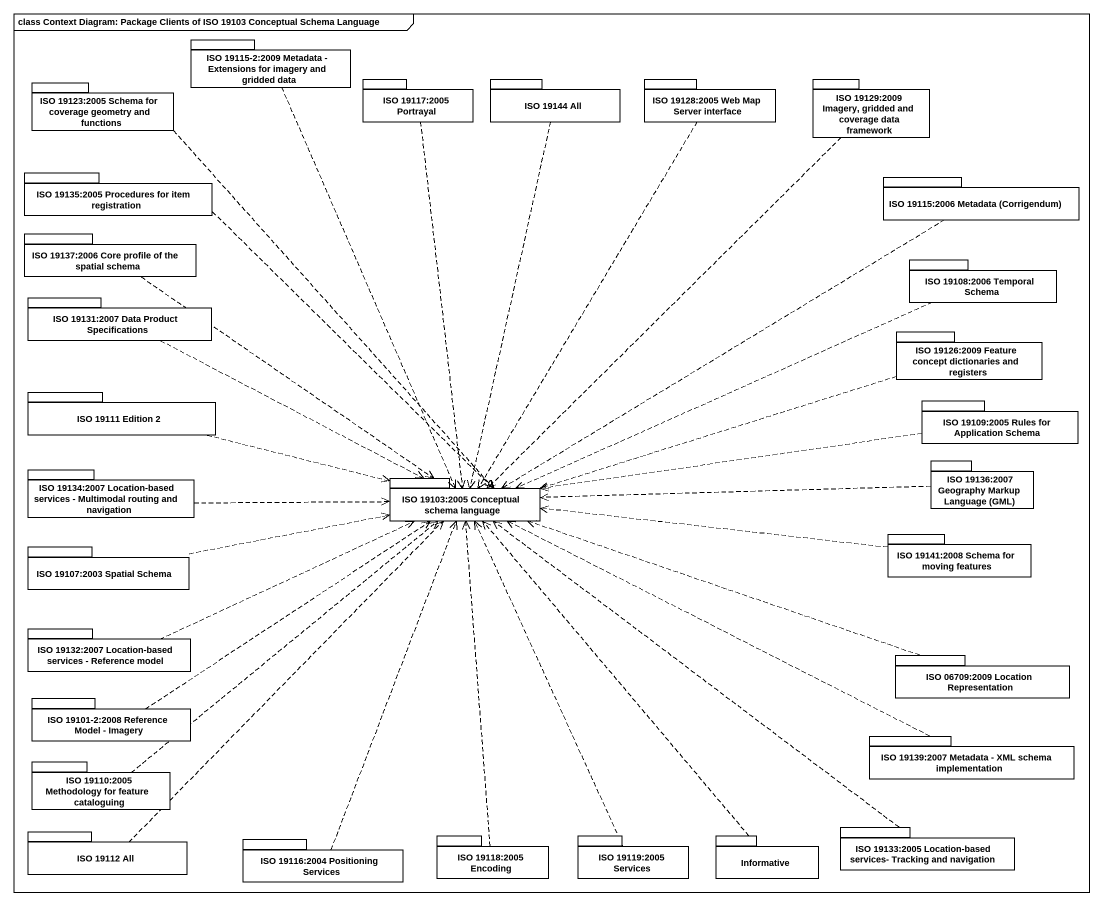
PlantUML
@startuml
mainframe class Context Diagram: Package Clients of ISO 19103 Conceptual Schema Language
package "ISO 19115-2:2009 Metadata - Extensions for imagery and gridded data" as ISO_19115_2_2009_Metadata {
}
package "ISO 19123:2005 Schema for coverage geometry and functions" as ISO_19123_2005_Schema_for {
}
package "ISO 19117:2005 Portrayal" as ISO_19117_2005_Portrayal {
}
package "ISO 19144 All" as ISO_19144_All {
}
package "ISO 19128:2005 Web Map Server interface" as ISO_19128_2005_Web_Map {
}
package "ISO 19129:2009 Imagery, gridded and coverage data framework" as ISO_19129_2009_Imagery {
}
package "ISO 19135:2005 Procedures for item registration" as ISO_19135_2005_Procedures {
}
package "ISO 19115:2006 Metadata (Corrigendum)" as ISO_19115_2006_Metadata {
}
package "ISO 19137:2006 Core profile of the spatial schema" as ISO_19137_2006_Core_profile {
}
package "ISO 19108:2006 Temporal Schema" as ISO_19108_2006_Temporal {
}
package "ISO 19131:2007 Data Product Specifications" as ISO_19131_2007_Data_Product {
}
package "ISO 19126:2009 Feature concept dictionaries and registers" as ISO_19126_2009_Feature {
}
package "ISO 19111 Edition 2" as ISO_19111_Edition_2 {
}
package "ISO 19109:2005 Rules for Application Schema" as ISO_19109_2005_Rules_for {
}
package "ISO 19134:2007 Location-based services - Multimodal routing and navigation" as ISO_19134_2007_Location {
}
package "ISO 19103:2005 Conceptual schema language" as ISO_19103_2005_Conceptual {
}
package "ISO 19136:2007 Geography Markup Language (GML)" as ISO_19136_2007_Geography {
}
package "ISO 19141:2008 Schema for moving features" as ISO_19141_2008_Schema_for {
}
package "ISO 19107:2003 Spatial Schema" as ISO_19107_2003_Spatial {
}
package "ISO 19132:2007 Location-based services - Reference model" as ISO_19132_2007_Location {
}
package "ISO 06709:2009 Location Representation" as ISO_06709_2009_Location {
}
package "ISO 19101-2:2008 Reference Model - Imagery" as ISO_19101_2_2008_Reference {
}
package "ISO 19110:2005 Methodology for feature cataloguing" as ISO_19110_2005_Methodology {
}
package "ISO 19139:2007 Metadata - XML schema implementation" as ISO_19139_2007_Metadata_XML {
}
package "ISO 19112 All" as ISO_19112_All {
}
package "ISO 19116:2004 Positioning Services" as ISO_19116_2004_Positioning {
}
package "ISO 19118:2005 Encoding" as ISO_19118_2005_Encoding {
}
package "ISO 19119:2005 Services" as ISO_19119_2005_Services {
}
package Informative {
}
package "ISO 19133:2005 Location-based services- Tracking and navigation" as ISO_19133_2005_Location {
}
ISO_19115_2_2009_Metadata ..> ISO_19103_2005_Conceptual
ISO_19123_2005_Schema_for ..> ISO_19103_2005_Conceptual
ISO_19117_2005_Portrayal ..> ISO_19103_2005_Conceptual
ISO_19144_All ..> ISO_19103_2005_Conceptual
ISO_19128_2005_Web_Map ..> ISO_19103_2005_Conceptual
ISO_19129_2009_Imagery ..> ISO_19103_2005_Conceptual
ISO_19135_2005_Procedures ..> ISO_19103_2005_Conceptual
ISO_19115_2006_Metadata .left.> ISO_19103_2005_Conceptual
ISO_19137_2006_Core_profile ..> ISO_19103_2005_Conceptual
ISO_19108_2006_Temporal .left.> ISO_19103_2005_Conceptual
ISO_19131_2007_Data_Product .right.> ISO_19103_2005_Conceptual
ISO_19126_2009_Feature .left.> ISO_19103_2005_Conceptual
ISO_19111_Edition_2 .right.> ISO_19103_2005_Conceptual
ISO_19109_2005_Rules_for .left.> ISO_19103_2005_Conceptual
ISO_19134_2007_Location .right.> ISO_19103_2005_Conceptual
ISO_19136_2007_Geography .left.> ISO_19103_2005_Conceptual
ISO_19141_2008_Schema_for .left.> ISO_19103_2005_Conceptual
ISO_19107_2003_Spatial .right.> ISO_19103_2005_Conceptual
ISO_19132_2007_Location .right.> ISO_19103_2005_Conceptual
ISO_06709_2009_Location .left.> ISO_19103_2005_Conceptual
ISO_19101_2_2008_Reference .up.> ISO_19103_2005_Conceptual
ISO_19110_2005_Methodology .up.> ISO_19103_2005_Conceptual
ISO_19139_2007_Metadata_XML .left.> ISO_19103_2005_Conceptual
ISO_19112_All .up.> ISO_19103_2005_Conceptual
ISO_19116_2004_Positioning .up.> ISO_19103_2005_Conceptual
ISO_19118_2005_Encoding .up.> ISO_19103_2005_Conceptual
ISO_19119_2005_Services .up.> ISO_19103_2005_Conceptual
Informative .up.> ISO_19103_2005_Conceptual
ISO_19133_2005_Location .up.> ISO_19103_2005_Conceptual
@enduml
